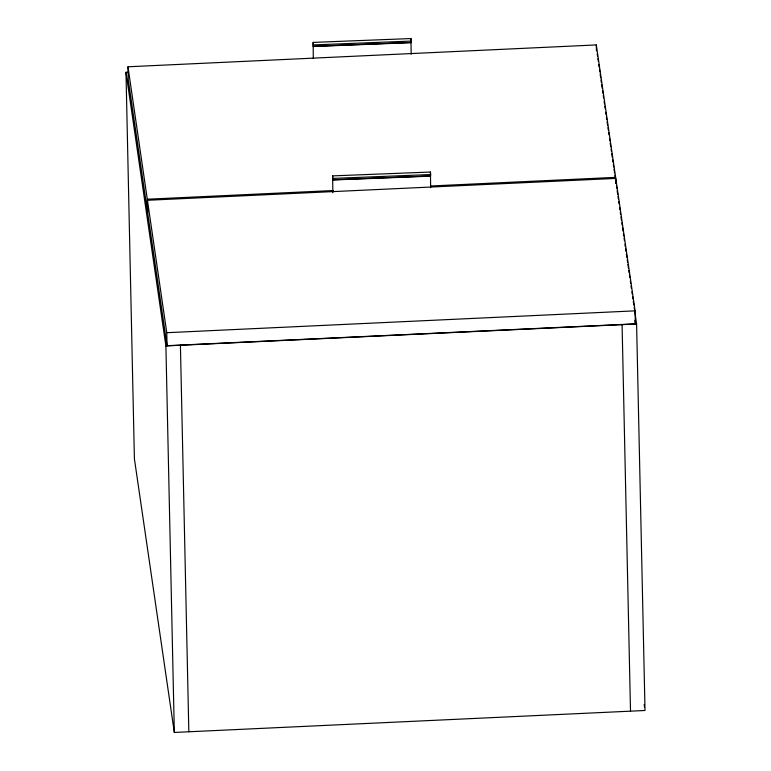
<?xml version="1.0" encoding="UTF-8"?>
<svg xmlns="http://www.w3.org/2000/svg" width="771" height="771" viewBox="0 0 771 771"><rect width="100%" height="100%" fill="white"/><g stroke="black" fill="none" stroke-linecap="round" stroke-linejoin="round"><path stroke-width="1.16" d="M411.165 54.211L410.953 38.55L313.151 42.405L313.305 58.5M332.648 175.923L332.706 179.99L430.497 176.145L430.613 174.554L430.43 172.039L332.629 175.884L332.86 192.711M430.43 172.039L430.642 187.7M313.151 42.405L313.228 46.511L411.03 42.656L410.982 38.589M127.976 66.788L147.29 199.217L147.579 212.218L128.256 79.789L127.976 66.788L596.311 44.93L615.634 177.359L615.759 183.267M634.861 312.072L636.595 323.965L645.019 710.486L174.323 732.45L134.405 458.812L125.981 72.301L128.208 72.195M147.29 199.217L333.429 190.533M430.7 185.994L615.634 177.359M147.444 200.267L615.788 178.409L635.111 310.848L635.391 323.849L167.047 345.707L147.733 213.268L147.444 200.267L166.767 332.706L167.047 345.707M166.767 332.706L635.111 310.848M125.981 72.301L165.9 345.938L636.595 323.965M313.344 44.92L411.145 41.075M313.363 46.299L411.155 42.444M332.821 178.409L430.613 174.554M332.831 179.778L430.632 175.933M597.197 53.903L597.544 56.283M597.891 58.654L598.238 61.034M598.759 64.61L599.106 66.99M599.452 69.361L599.799 71.742M600.146 74.122L600.667 77.698M601.014 80.078L601.361 82.449M601.708 84.829L602.228 88.405M602.575 90.785L602.922 93.156M603.269 95.537L603.616 97.917M604.136 101.493L604.483 103.863M604.83 106.244L605.177 108.624M605.698 112.2L606.045 114.571M606.392 116.951L606.738 119.332M607.085 121.712L607.606 125.287M607.953 127.658L608.3 130.039M608.647 132.419L608.994 134.8M609.514 138.366L609.861 140.746M610.208 143.127L610.728 146.702M611.075 149.073L611.422 151.453M611.769 153.834L612.29 157.409M612.637 159.78L612.993 162.161M613.34 164.541L613.687 166.921M614.034 169.302L614.554 172.868M614.901 175.248L616.116 183.575M616.463 185.956L616.81 188.336M617.157 190.716L617.677 194.282M618.024 196.663L618.371 199.043M618.718 201.424L619.065 203.804M619.585 207.37L619.932 209.751M620.279 212.131L620.626 214.511M620.973 216.892L621.493 220.458M621.84 222.838L622.187 225.219M622.534 227.599L623.055 231.165M623.402 233.546L623.749 235.926M624.096 238.306L624.443 240.687M624.963 244.253L625.31 246.633M625.657 249.014L626.004 251.394M626.351 253.775L626.871 257.341M627.218 259.721L627.565 262.101M627.912 264.482L628.432 268.048M628.779 270.428L629.126 272.809M629.473 275.189L629.82 277.57M630.341 281.136L630.688 283.516M631.035 285.896L631.382 288.277M631.902 291.843L632.259 294.223M632.606 296.604L632.952 298.984M633.299 301.365L633.82 304.93M634.167 307.311L634.514 309.691M634.87 320.302L635.391 323.849M644.151 704.53L644.498 706.911M622.081 324.639L630.505 711.161M596.311 44.93L596.446 50.838M180.414 345.254L188.837 731.775M165.9 345.938L174.323 732.45"/></g></svg>
